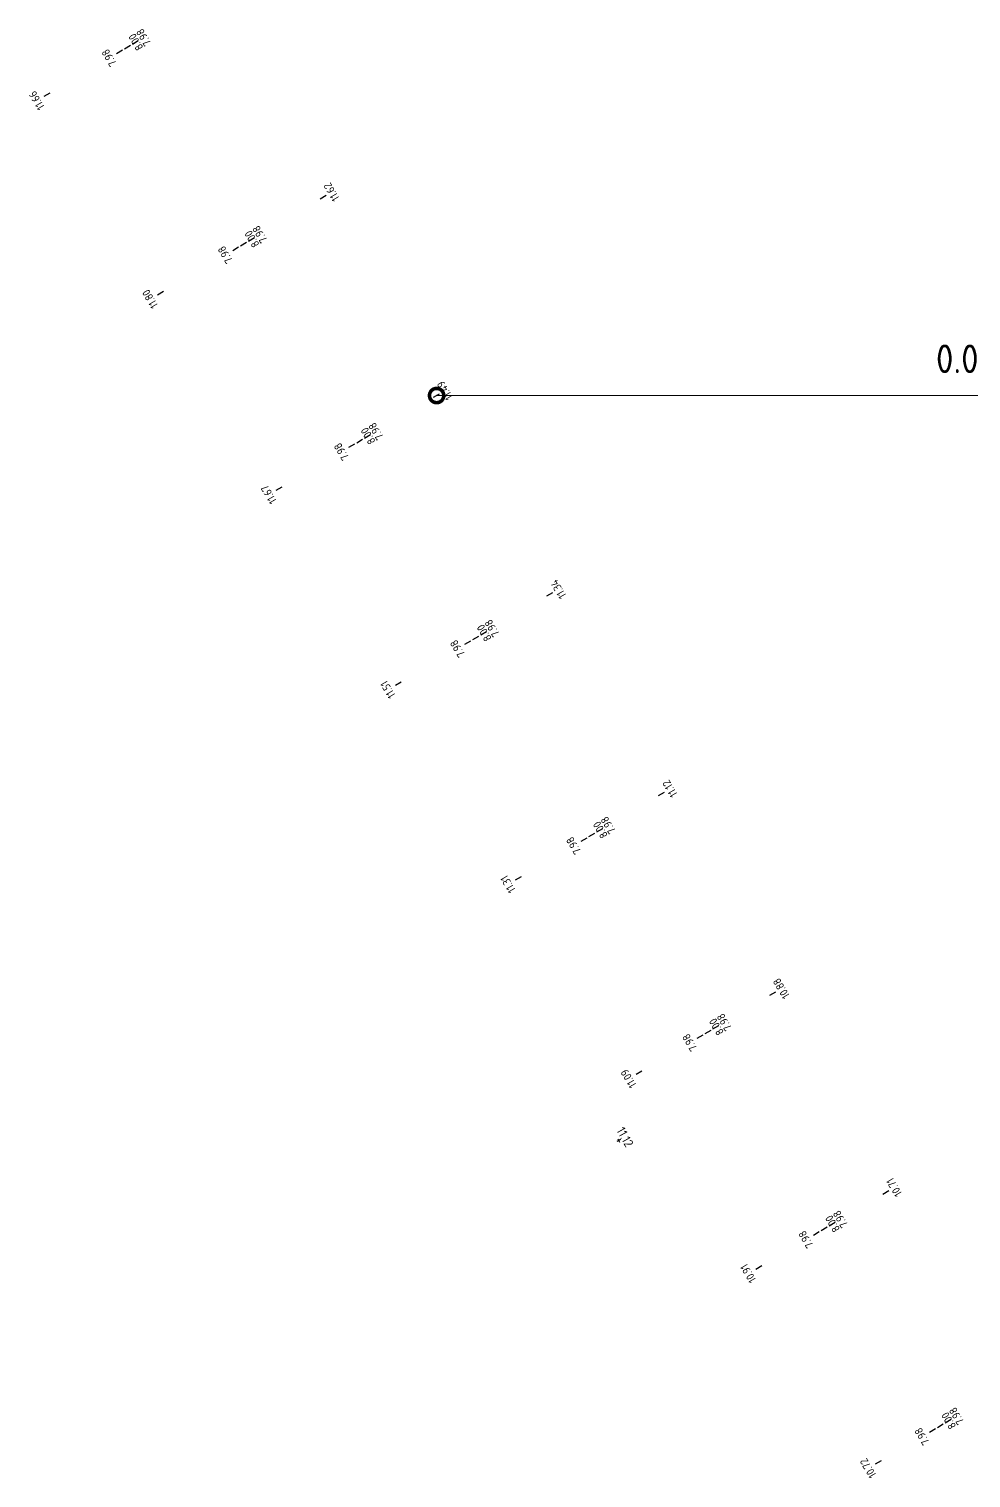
# Model space of a CAD drawing. Header units: metres. Extents: x 117856 to 119829, y 6148158 to 6148674.
# Drawn here: x 119337.9 to 119420.3, y 6148267 to 6148393.7 of the extents above; entities that cross this region are included whole.
import ezdxf
from ezdxf.enums import TextEntityAlignment as Align

# ---------------------------------------------------------------- set-up
doc = ezdxf.new("R2010")
doc.units = ezdxf.units.M
doc.header["$LTSCALE"] = 0.4
doc.layers.get('0').update_dxf_attribs({"linetype": 'CONTINUOUS'})
doc.layers.get('DEFPOINTS').update_dxf_attribs({"color": 5, "linetype": 'CONTINUOUS'})
doc.layers.add('M-351', color=1, linetype='CONTINUOUS')
doc.styles.add('ISO', font='iso.shx')
doc.styles.add('ISO-Anno-50', font='iso.shx', dxfattribs={"height": 5})
doc.dimstyles.new('BH90', dxfattribs={"dimtxt": 2.5, "dimasz": 2.5, "dimexe": 1.5, "dimexo": 5, "dimgap": 2, "dimtad": 1, "dimzin": 0, "dimdsep": 46, "dimtxsty": 'ISO', "dimblk1": 'ARCHTICK', "dimblk2": 'ARCHTICK', "dimsah": 1, "dimcen": 1.5, "dimadec": 0, "dimazin": 0, "dimtfac": 1, "dimtix": 1, "dimtmove": 0, "dimatfit": 3, "dimldrblk": 'ARCHTICK', "dimfxl": 1, "dimtolj": 1, "dimtzin": 0, "dimarcsym": 0})

# ---------------------------------------------------------------- blocks, each defined once
blk = doc.blocks.new('_zniv')
at = {"color": 0}
for p, q in [((-0.43, 0), (0.43, 0)), ((0, 0.43), (0, -0.43))]:
    blk.add_line(p, q, dxfattribs=at)
at = {"style": 'ISO'}
blk.add_attdef('ZNIV', text='', height=2, dxfattribs=at).set_placement((0, 0), align=Align.BOTTOM_CENTER)
blk = doc.blocks.new('_mkhjd')
blk.add_line((0.75, 0), (-0.75, 0))
at = {"style": 'ISO'}
blk.add_attdef('H', text='', height=1.75, rotation=270, dxfattribs=at).set_placement((0.75, 0), align=Align.CENTER)
blk = doc.blocks.new('_Open30')
at = {"color": 0, "linetype": 'ByBlock', "lineweight": -2}
for p, q in [((-1, 0.268), (0, 0)), ((0, 0), (-1, -0.268)), ((0, 0), (-1, 0))]:
    blk.add_line(p, q, dxfattribs=at)
blk = doc.blocks.new('_DotSmall')
at = {"color": 0, "linetype": 'ByBlock', "const_width": 0.5}
blk.add_lwpolyline([(-0.0625, 0, 1), (0.0625, 0, 1)], format="xyb", close=True, dxfattribs=at)
blk = doc.blocks.new('*D90')
at = {"layer": 'DEFPOINTS', "color": 0, "transparency": 16777216}
for p in [(119373.59, 6148361.64, 11.49), (119373.59, 6148361.64), (119471.28, 6148361.57, 11.42)]:
    blk.add_point(p, dxfattribs=at)
at = {"layer": 'M-351', "color": 0, "lineweight": -2, "transparency": 16777216}
blk.add_line((119468.78, 6148361.57), (119373.59, 6148361.64), dxfattribs=at)
at = {"layer": 'M-351', "color": 0, "lineweight": -2, "transparency": 16777216, "xscale": 2.5, "yscale": 2.5, "zscale": 2.5}
for name, p, rotation in [('_DotSmall', (119373.59, 6148361.64), 179.9609939329804), ('_Open30', (119471.28, 6148361.57), 359.9609939329803)]:
    blk.add_blockref(name, p, dxfattribs=dict(at, rotation=rotation))
at = {"layer": 'M-351', "color": 0, "transparency": 16777216, "insert": (119421.19, 6148364.85), "char_height": 2.5, "attachment_point": 5, "rotation": 359.961, "style": 'ISO'}
blk.add_mtext('\\A1;0.07%', dxfattribs=at)
blk = doc.blocks.new('_ARCHTICK')
at = {"color": 0, "linetype": 'ByBlock', "const_width": 0.15}
blk.add_lwpolyline([(-0.5, -0.5), (0.5, 0.5)], dxfattribs=at)

msp = doc.modelspace()

# ---------------------------------------------------------------- block references
at = {"layer": 'M-351'}
ref = msp.add_blockref('_mkhjd', (119346.537, 6148392.121), dxfattribs=dict(at, xscale=0.4, yscale=0.4, zscale=0.4, rotation=210.5334209853572))
ref.add_attrib('H', '8.00', dxfattribs={"color": 0, "height": 0.7, "rotation": 120.53342, "style": 'ISO-Anno-50'}).set_placement((119346.967, 6148392.375), align=Align.TOP_CENTER)
ref = msp.add_blockref('_mkhjd', (119347.226, 6148392.528), dxfattribs=dict(at, xscale=0.4, yscale=0.4, zscale=0.4, rotation=210.5334209853572))
ref.add_attrib('H', '7.98', dxfattribs={"color": 0, "height": 0.7, "rotation": 120.53342, "style": 'ISO-Anno-50'}).set_placement((119347.656, 6148392.782), align=Align.TOP_CENTER)
ref = msp.add_blockref('_mkhjd', (119345.848, 6148391.715), dxfattribs=dict(at, xscale=0.4, yscale=0.4, zscale=0.4, rotation=210.5334209853572))
ref.add_attrib('H', '7.98', dxfattribs={"color": 0, "height": 0.7, "rotation": 120.53342, "style": 'ISO-Anno-50'}).set_placement((119345.417, 6148391.461), align=Align.BOTTOM_CENTER)
ref = msp.add_blockref('_mkhjd', (119339.509, 6148387.976), dxfattribs=dict(at, xscale=0.4, yscale=0.4, zscale=0.4, rotation=210.5334209853572))
ref.add_attrib('H', '11.66', dxfattribs={"color": 0, "height": 0.7, "rotation": 120.53342, "style": 'ISO-Anno-50'}).set_placement((119339.078, 6148387.722), align=Align.BOTTOM_CENTER)
ref = msp.add_blockref('_mkhjd', (119363.663, 6148379.003), dxfattribs=dict(at, xscale=0.4, yscale=0.4, zscale=0.4, rotation=210.5334209853572))
ref.add_attrib('H', '11.62', dxfattribs={"color": 0, "height": 0.7, "rotation": 120.53342, "style": 'ISO-Anno-50'}).set_placement((119364.094, 6148379.257), align=Align.TOP_CENTER)
ref = msp.add_blockref('_mkhjd', (119357.387, 6148375.301), dxfattribs=dict(at, xscale=0.4, yscale=0.4, zscale=0.4, rotation=210.5334209853572))
ref.add_attrib('H', '7.98', dxfattribs={"color": 0, "height": 0.7, "rotation": 120.53342, "style": 'ISO-Anno-50'}).set_placement((119357.817, 6148375.555), align=Align.TOP_CENTER)
ref = msp.add_blockref('_mkhjd', (119356.698, 6148374.895), dxfattribs=dict(at, xscale=0.4, yscale=0.4, zscale=0.4, rotation=210.5334209853572))
ref.add_attrib('H', '8.00', dxfattribs={"color": 0, "height": 0.7, "rotation": 120.53342, "style": 'ISO-Anno-50'}).set_placement((119357.128, 6148375.149), align=Align.TOP_CENTER)
ref = msp.add_blockref('_mkhjd', (119356.009, 6148374.488), dxfattribs=dict(at, xscale=0.4, yscale=0.4, zscale=0.4, rotation=210.5334209853572))
ref.add_attrib('H', '7.98', dxfattribs={"color": 0, "height": 0.7, "rotation": 120.53342, "style": 'ISO-Anno-50'}).set_placement((119355.578, 6148374.234), align=Align.BOTTOM_CENTER)
ref = msp.add_blockref('_mkhjd', (119349.435, 6148370.611), dxfattribs=dict(at, xscale=0.4, yscale=0.4, zscale=0.4, rotation=210.5334209853572))
ref.add_attrib('H', '11.80', dxfattribs={"color": 0, "height": 0.7, "rotation": 120.53342, "style": 'ISO-Anno-50'}).set_placement((119349.004, 6148370.357), align=Align.BOTTOM_CENTER)
ref = msp.add_blockref('_mkhjd', (119373.585, 6148361.636), dxfattribs=dict(at, xscale=0.4, yscale=0.4, zscale=0.4, rotation=210.5334209853572))
ref.add_attrib('H', '11.49', dxfattribs={"color": 0, "height": 0.7, "rotation": 120.53342, "style": 'ISO-Anno-50'}).set_placement((119374.016, 6148361.89), align=Align.TOP_CENTER)
ref = msp.add_blockref('_mkhjd', (119366.858, 6148357.668), dxfattribs=dict(at, xscale=0.4, yscale=0.4, zscale=0.4, rotation=210.5334209853572))
ref.add_attrib('H', '8.00', dxfattribs={"color": 0, "height": 0.7, "rotation": 120.53342, "style": 'ISO-Anno-50'}).set_placement((119367.289, 6148357.922), align=Align.TOP_CENTER)
ref = msp.add_blockref('_mkhjd', (119367.547, 6148358.074), dxfattribs=dict(at, xscale=0.4, yscale=0.4, zscale=0.4, rotation=210.5334209853572))
ref.add_attrib('H', '7.98', dxfattribs={"color": 0, "height": 0.7, "rotation": 120.53342, "style": 'ISO-Anno-50'}).set_placement((119367.978, 6148358.328), align=Align.TOP_CENTER)
ref = msp.add_blockref('_mkhjd', (119366.169, 6148357.262), dxfattribs=dict(at, xscale=0.4, yscale=0.4, zscale=0.4, rotation=210.5334209853572))
ref.add_attrib('H', '7.98', dxfattribs={"color": 0, "height": 0.7, "rotation": 120.53342, "style": 'ISO-Anno-50'}).set_placement((119365.739, 6148357.008), align=Align.BOTTOM_CENTER)
ref = msp.add_blockref('_mkhjd', (119359.816, 6148353.514), dxfattribs=dict(at, xscale=0.4, yscale=0.4, zscale=0.4, rotation=210.5334209853572))
ref.add_attrib('H', '11.67', dxfattribs={"color": 0, "height": 0.7, "rotation": 120.53342, "style": 'ISO-Anno-50'}).set_placement((119359.386, 6148353.26), align=Align.BOTTOM_CENTER)
ref = msp.add_blockref('_mkhjd', (119383.497, 6148344.262), dxfattribs=dict(at, xscale=0.4, yscale=0.4, zscale=0.4, rotation=210.5334209853572))
ref.add_attrib('H', '11.34', dxfattribs={"color": 0, "height": 0.7, "rotation": 120.53342, "style": 'ISO-Anno-50'}).set_placement((119383.928, 6148344.516), align=Align.TOP_CENTER)
ref = msp.add_blockref('_mkhjd', (119377.708, 6148340.848), dxfattribs=dict(at, xscale=0.4, yscale=0.4, zscale=0.4, rotation=210.5334209853572))
ref.add_attrib('H', '7.98', dxfattribs={"color": 0, "height": 0.7, "rotation": 120.53342, "style": 'ISO-Anno-50'}).set_placement((119378.139, 6148341.102), align=Align.TOP_CENTER)
ref = msp.add_blockref('_mkhjd', (119377.019, 6148340.441), dxfattribs=dict(at, xscale=0.4, yscale=0.4, zscale=0.4, rotation=210.5334209853572))
ref.add_attrib('H', '8.00', dxfattribs={"color": 0, "height": 0.7, "rotation": 120.53342, "style": 'ISO-Anno-50'}).set_placement((119377.45, 6148340.695), align=Align.TOP_CENTER)
ref = msp.add_blockref('_mkhjd', (119376.33, 6148340.035), dxfattribs=dict(at, xscale=0.4, yscale=0.4, zscale=0.4, rotation=210.5334209853572))
ref.add_attrib('H', '7.98', dxfattribs={"color": 0, "height": 0.7, "rotation": 120.53342, "style": 'ISO-Anno-50'}).set_placement((119375.899, 6148339.781), align=Align.BOTTOM_CENTER)
ref = msp.add_blockref('_mkhjd', (119370.242, 6148336.444), dxfattribs=dict(at, xscale=0.4, yscale=0.4, zscale=0.4, rotation=210.5334209853572))
ref.add_attrib('H', '11.51', dxfattribs={"color": 0, "height": 0.7, "rotation": 120.53342, "style": 'ISO-Anno-50'}).set_placement((119369.811, 6148336.19), align=Align.BOTTOM_CENTER)
ref = msp.add_blockref('_mkhjd', (119393.272, 6148326.808), dxfattribs=dict(at, xscale=0.4, yscale=0.4, zscale=0.4, rotation=210.5334209853572))
ref.add_attrib('H', '11.12', dxfattribs={"color": 0, "height": 0.7, "rotation": 120.53342, "style": 'ISO-Anno-50'}).set_placement((119393.703, 6148327.062), align=Align.TOP_CENTER)
ref = msp.add_blockref('_mkhjd', (119387.18, 6148323.215), dxfattribs=dict(at, xscale=0.4, yscale=0.4, zscale=0.4, rotation=210.5334209853572))
ref.add_attrib('H', '8.00', dxfattribs={"color": 0, "height": 0.7, "rotation": 120.53342, "style": 'ISO-Anno-50'}).set_placement((119387.611, 6148323.469), align=Align.TOP_CENTER)
ref = msp.add_blockref('_mkhjd', (119387.869, 6148323.621), dxfattribs=dict(at, xscale=0.4, yscale=0.4, zscale=0.4, rotation=210.5334209853572))
ref.add_attrib('H', '7.98', dxfattribs={"color": 0, "height": 0.7, "rotation": 120.53342, "style": 'ISO-Anno-50'}).set_placement((119388.3, 6148323.875), align=Align.TOP_CENTER)
ref = msp.add_blockref('_mkhjd', (119386.491, 6148322.808), dxfattribs=dict(at, xscale=0.4, yscale=0.4, zscale=0.4, rotation=210.5334209853572))
ref.add_attrib('H', '7.98', dxfattribs={"color": 0, "height": 0.7, "rotation": 120.53342, "style": 'ISO-Anno-50'}).set_placement((119386.06, 6148322.554), align=Align.BOTTOM_CENTER)
ref = msp.add_blockref('_mkhjd', (119380.75, 6148319.422), dxfattribs=dict(at, xscale=0.4, yscale=0.4, zscale=0.4, rotation=210.5334209853572))
ref.add_attrib('H', '11.31', dxfattribs={"color": 0, "height": 0.7, "rotation": 120.53342, "style": 'ISO-Anno-50'}).set_placement((119380.32, 6148319.168), align=Align.BOTTOM_CENTER)
ref = msp.add_blockref('_mkhjd', (119403.017, 6148309.336), dxfattribs=dict(at, xscale=0.4, yscale=0.4, zscale=0.4, rotation=210.5334209853572))
ref.add_attrib('H', '10.88', dxfattribs={"color": 0, "height": 0.7, "rotation": 120.53342, "style": 'ISO-Anno-50'}).set_placement((119403.448, 6148309.59), align=Align.TOP_CENTER)
ref = msp.add_blockref('_mkhjd', (119397.341, 6148305.988), dxfattribs=dict(at, xscale=0.4, yscale=0.4, zscale=0.4, rotation=210.5334209853572))
ref.add_attrib('H', '8.00', dxfattribs={"color": 0, "height": 0.7, "rotation": 120.53342, "style": 'ISO-Anno-50'}).set_placement((119397.772, 6148306.242), align=Align.TOP_CENTER)
ref = msp.add_blockref('_mkhjd', (119398.03, 6148306.394), dxfattribs=dict(at, xscale=0.4, yscale=0.4, zscale=0.4, rotation=210.5334209853572))
ref.add_attrib('H', '7.98', dxfattribs={"color": 0, "height": 0.7, "rotation": 120.53342, "style": 'ISO-Anno-50'}).set_placement((119398.461, 6148306.648), align=Align.TOP_CENTER)
ref = msp.add_blockref('_mkhjd', (119396.652, 6148305.582), dxfattribs=dict(at, xscale=0.4, yscale=0.4, zscale=0.4, rotation=210.5334209853572))
ref.add_attrib('H', '7.98', dxfattribs={"color": 0, "height": 0.7, "rotation": 120.53342, "style": 'ISO-Anno-50'}).set_placement((119396.221, 6148305.328), align=Align.BOTTOM_CENTER)
ref = msp.add_blockref('_mkhjd', (119391.298, 6148302.424), dxfattribs=dict(at, xscale=0.4, yscale=0.4, zscale=0.4, rotation=210.5334209853572))
ref.add_attrib('H', '11.09', dxfattribs={"color": 0, "height": 0.7, "rotation": 120.53342, "style": 'ISO-Anno-50'}).set_placement((119390.867, 6148302.17), align=Align.BOTTOM_CENTER)
at = {"layer": 'M-351', "xscale": 0.3999999999289267, "yscale": 0.3999999999289267, "zscale": 0.3999999999289267, "rotation": 299.0064158433581}
msp.add_blockref('_zniv', (119389.516, 6148296.469), dxfattribs=at).add_auto_attribs({'ZNIV': '11.12'})
at = {"layer": 'M-351'}
ref = msp.add_blockref('_mkhjd', (119412.892, 6148291.941), dxfattribs=dict(at, xscale=0.4, yscale=0.4, zscale=0.4, rotation=210.5334209853572))
ref.add_attrib('H', '10.71', dxfattribs={"color": 0, "height": 0.7, "rotation": 120.53342, "style": 'ISO-Anno-50'}).set_placement((119413.323, 6148292.195), align=Align.TOP_CENTER)
ref = msp.add_blockref('_mkhjd', (119407.502, 6148288.761), dxfattribs=dict(at, xscale=0.4, yscale=0.4, zscale=0.4, rotation=210.5334209853572))
ref.add_attrib('H', '8.00', dxfattribs={"color": 0, "height": 0.7, "rotation": 120.53342, "style": 'ISO-Anno-50'}).set_placement((119407.932, 6148289.015), align=Align.TOP_CENTER)
ref = msp.add_blockref('_mkhjd', (119408.191, 6148289.168), dxfattribs=dict(at, xscale=0.4, yscale=0.4, zscale=0.4, rotation=210.5334209853572))
ref.add_attrib('H', '7.98', dxfattribs={"color": 0, "height": 0.7, "rotation": 120.53342, "style": 'ISO-Anno-50'}).set_placement((119408.621, 6148289.422), align=Align.TOP_CENTER)
ref = msp.add_blockref('_mkhjd', (119406.813, 6148288.355), dxfattribs=dict(at, xscale=0.4, yscale=0.4, zscale=0.4, rotation=210.5334209853572))
ref.add_attrib('H', '7.98', dxfattribs={"color": 0, "height": 0.7, "rotation": 120.53342, "style": 'ISO-Anno-50'}).set_placement((119406.382, 6148288.101), align=Align.BOTTOM_CENTER)
ref = msp.add_blockref('_mkhjd', (119401.773, 6148285.382), dxfattribs=dict(at, xscale=0.4, yscale=0.4, zscale=0.4, rotation=210.5334209853572))
ref.add_attrib('H', '10.91', dxfattribs={"color": 0, "height": 0.7, "rotation": 120.53342, "style": 'ISO-Anno-50'}).set_placement((119401.342, 6148285.128), align=Align.BOTTOM_CENTER)
ref = msp.add_blockref('_mkhjd', (119417.662, 6148271.535), dxfattribs=dict(at, xscale=0.4, yscale=0.4, zscale=0.4, rotation=210.5334209853572))
ref.add_attrib('H', '8.00', dxfattribs={"color": 0, "height": 0.7, "rotation": 120.53342, "style": 'ISO-Anno-50'}).set_placement((119418.093, 6148271.789), align=Align.TOP_CENTER)
ref = msp.add_blockref('_mkhjd', (119418.352, 6148271.941), dxfattribs=dict(at, xscale=0.4, yscale=0.4, zscale=0.4, rotation=210.5334209853572))
ref.add_attrib('H', '7.98', dxfattribs={"color": 0, "height": 0.7, "rotation": 120.53342, "style": 'ISO-Anno-50'}).set_placement((119418.782, 6148272.195), align=Align.TOP_CENTER)
ref = msp.add_blockref('_mkhjd', (119416.973, 6148271.128), dxfattribs=dict(at, xscale=0.4, yscale=0.4, zscale=0.4, rotation=210.5334209853572))
ref.add_attrib('H', '7.98', dxfattribs={"color": 0, "height": 0.7, "rotation": 120.53342, "style": 'ISO-Anno-50'}).set_placement((119416.543, 6148270.874), align=Align.BOTTOM_CENTER)
ref = msp.add_blockref('_mkhjd', (119412.258, 6148268.347), dxfattribs=dict(at, xscale=0.4, yscale=0.4, zscale=0.4, rotation=210.5334209853572))
ref.add_attrib('H', '10.72', dxfattribs={"color": 0, "height": 0.7, "rotation": 120.53342, "style": 'ISO-Anno-50'}).set_placement((119411.827, 6148268.093), align=Align.BOTTOM_CENTER)

# ---------------------------------------------------------------- dimensions: what is measured, and where the dimension line sits
dim = msp.add_aligned_dim(p1=(119471.284, 6148361.569, 11.42), p2=(119373.585, 6148361.636, 11.49), distance=0, text='0.07%', dimstyle='BH90', override={"dimblk1": 'Open30', "dimblk2": 'DotSmall', "dimse1": 1, "dimse2": 1}, dxfattribs=at)
dim.commit()
dim.dimension.update_dxf_attribs({"geometry": '*D90', "text_midpoint": (119421.187, 6148364.853)})

doc.saveas('drawing.dxf')
